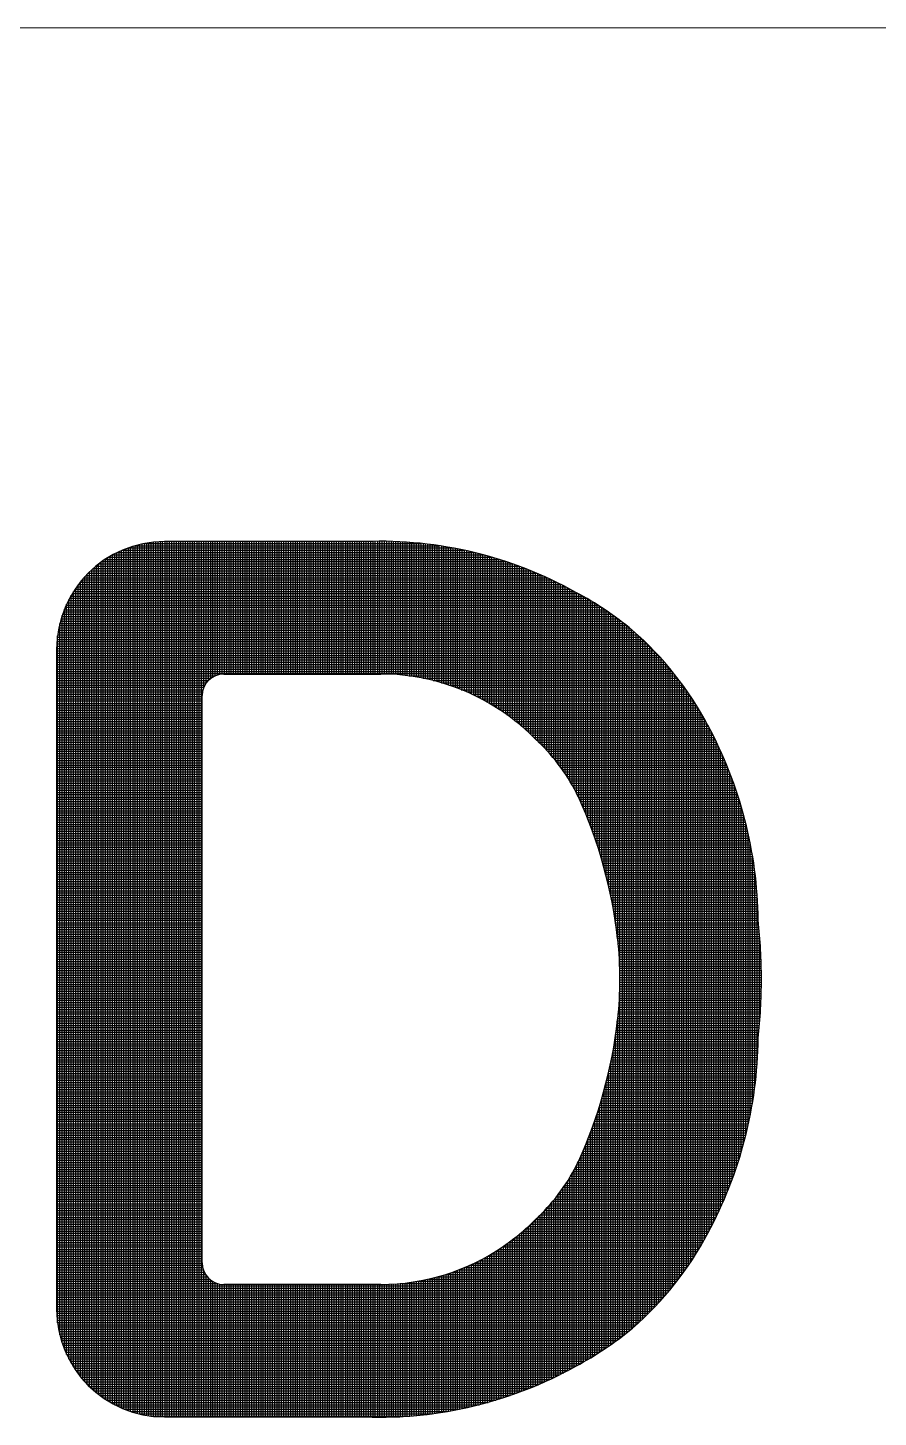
# Model space of a CAD drawing. Header units: inches. Extents: x 1155 to 1996, y 2 to 596.
# Drawn here: x 1830.55 to 1837, y 101.11 to 111.67 of the extents above; entities that cross this region are included whole.
import ezdxf

# ---------------------------------------------------------------- set-up
doc = ezdxf.new("R2010")
doc.units = ezdxf.units.IN
doc.header["$MEASUREMENT"] = 0
doc.layers.add('BG 0 -1', color=7, linetype='Continuous')
doc.layers.add('BG ÇÑ±¹Áö¿ª³\xad¹æ±â¼úÁÖ½ÄÈ¸»ç CI', color=7, linetype='Continuous')

msp = doc.modelspace()

# ---------------------------------------------------------------- linework, layer by layer
at = {"layer": 'BG 0 -1', "color": 7, "linetype": 'Continuous', "lineweight": 9}
msp.add_line((1821.558, 111.671), (1970.825, 111.671), dxfattribs=at)
at = {"layer": 'BG ÇÑ±¹Áö¿ª³\xad¹æ±â¼úÁÖ½ÄÈ¸»ç CI', "color": 242, "linetype": 'Continuous', "lineweight": 25, "true_color": 0xd51c29}
for p, q in [((1831.328, 101.154), (1831.328, 107.725)), ((1831.346, 101.148), (1831.346, 107.73)), ((1831.36, 107.734), (1833.673, 107.734)), ((1831.363, 101.143), (1831.363, 107.735)), ((1831.38, 101.138), (1831.38, 107.74)), ((1831.398, 101.134), (1831.398, 107.744)), ((1831.415, 101.13), (1831.415, 107.748)), ((1831.432, 101.126), (1831.432, 107.752)), ((1831.433, 107.752), (1833.536, 107.752)), ((1831.45, 101.123), (1831.45, 107.755)), ((1831.467, 101.121), (1831.467, 107.758)), ((1831.485, 101.118), (1831.485, 107.76)), ((1831.502, 101.116), (1831.502, 107.762)), ((1831.519, 101.115), (1831.519, 107.764)), ((1831.537, 101.113), (1831.537, 107.765)), ((1831.554, 101.113), (1831.554, 107.766)), ((1831.571, 101.112), (1831.571, 107.766)), ((1833.111, 107.766), (1831.586, 107.766)), ((1831.589, 101.112), (1831.589, 107.766)), ((1831.606, 101.112), (1831.606, 107.766)), ((1831.623, 101.112), (1831.623, 107.766)), ((1831.641, 101.112), (1831.641, 107.766)), ((1831.658, 101.112), (1831.658, 107.766)), ((1831.676, 101.112), (1831.676, 107.766)), ((1831.693, 101.112), (1831.693, 107.766)), ((1831.71, 101.112), (1831.71, 107.766)), ((1831.728, 101.112), (1831.728, 107.766)), ((1831.745, 101.112), (1831.745, 107.766)), ((1831.762, 101.112), (1831.762, 107.766)), ((1831.78, 101.112), (1831.78, 107.766)), ((1831.797, 101.112), (1831.797, 107.766)), ((1831.814, 101.112), (1831.814, 107.766)), ((1831.832, 101.112), (1831.832, 107.766)), ((1831.849, 101.112), (1831.849, 107.766)), ((1831.867, 101.112), (1831.867, 107.766)), ((1831.884, 106.659), (1831.884, 107.766)), ((1831.901, 106.69), (1831.901, 107.766)), ((1831.919, 106.711), (1831.919, 107.766)), ((1831.936, 106.726), (1831.936, 107.766)), ((1831.953, 106.737), (1831.953, 107.766)), ((1831.971, 106.746), (1831.971, 107.766)), ((1831.988, 106.752), (1831.988, 107.766)), ((1832.006, 106.756), (1832.006, 107.766)), ((1832.023, 106.759), (1832.023, 107.766)), ((1832.04, 106.759), (1832.04, 107.766)), ((1832.058, 106.759), (1832.058, 107.766)), ((1832.075, 106.759), (1832.075, 107.766)), ((1832.092, 106.759), (1832.092, 107.766)), ((1832.11, 106.759), (1832.11, 107.766)), ((1832.127, 106.759), (1832.127, 107.766)), ((1832.144, 106.759), (1832.144, 107.766)), ((1832.162, 106.759), (1832.162, 107.766)), ((1832.179, 106.759), (1832.179, 107.766)), ((1832.197, 106.759), (1832.197, 107.766)), ((1832.214, 106.759), (1832.214, 107.766)), ((1832.231, 106.759), (1832.231, 107.766)), ((1832.249, 106.759), (1832.249, 107.766)), ((1832.266, 106.759), (1832.266, 107.766)), ((1832.283, 106.759), (1832.283, 107.766)), ((1832.301, 106.759), (1832.301, 107.766)), ((1832.318, 106.759), (1832.318, 107.766)), ((1832.335, 106.759), (1832.335, 107.766)), ((1832.353, 106.759), (1832.353, 107.766)), ((1832.37, 106.759), (1832.37, 107.766)), ((1832.388, 106.759), (1832.388, 107.766)), ((1832.405, 106.759), (1832.405, 107.766)), ((1832.422, 106.759), (1832.422, 107.766)), ((1832.44, 106.759), (1832.44, 107.766)), ((1832.457, 106.759), (1832.457, 107.766)), ((1832.474, 106.759), (1832.474, 107.766)), ((1832.492, 106.759), (1832.492, 107.766)), ((1832.509, 106.759), (1832.509, 107.766)), ((1832.526, 106.759), (1832.526, 107.766)), ((1832.544, 106.759), (1832.544, 107.766)), ((1832.561, 106.759), (1832.561, 107.766)), ((1832.579, 106.759), (1832.579, 107.766)), ((1832.596, 106.759), (1832.596, 107.766)), ((1832.613, 106.759), (1832.613, 107.766)), ((1832.631, 106.759), (1832.631, 107.766)), ((1832.648, 106.759), (1832.648, 107.766)), ((1832.665, 106.759), (1832.665, 107.766)), ((1832.683, 106.759), (1832.683, 107.766)), ((1832.7, 106.759), (1832.7, 107.766)), ((1832.717, 106.759), (1832.717, 107.766)), ((1832.735, 106.759), (1832.735, 107.766)), ((1832.752, 106.759), (1832.752, 107.766)), ((1832.77, 106.759), (1832.77, 107.766)), ((1832.787, 106.759), (1832.787, 107.766)), ((1832.804, 106.759), (1832.804, 107.766)), ((1832.822, 106.759), (1832.822, 107.766)), ((1832.839, 106.759), (1832.839, 107.766)), ((1832.856, 106.759), (1832.856, 107.766)), ((1832.874, 106.759), (1832.874, 107.766)), ((1832.891, 106.759), (1832.891, 107.766)), ((1832.908, 106.759), (1832.908, 107.766)), ((1832.926, 106.759), (1832.926, 107.766)), ((1832.943, 106.759), (1832.943, 107.766)), ((1832.961, 106.759), (1832.961, 107.766)), ((1832.978, 106.759), (1832.978, 107.766)), ((1832.995, 106.759), (1832.995, 107.766)), ((1833.013, 106.759), (1833.013, 107.766)), ((1833.03, 106.759), (1833.03, 107.766)), ((1833.047, 106.759), (1833.047, 107.766)), ((1833.065, 106.759), (1833.065, 107.766)), ((1833.082, 106.759), (1833.082, 107.766)), ((1833.099, 106.759), (1833.099, 107.766)), ((1833.117, 106.759), (1833.117, 107.767)), ((1833.134, 106.759), (1833.134, 107.767)), ((1833.152, 106.759), (1833.152, 107.768)), ((1833.169, 106.759), (1833.169, 107.768)), ((1833.186, 106.759), (1833.186, 107.768)), ((1833.204, 106.759), (1833.204, 107.768)), ((1833.221, 106.759), (1833.221, 107.768)), ((1833.238, 106.759), (1833.238, 107.768)), ((1833.256, 106.759), (1833.256, 107.768)), ((1833.273, 106.758), (1833.273, 107.768)), ((1833.29, 106.758), (1833.29, 107.767)), ((1833.308, 106.757), (1833.308, 107.767)), ((1833.325, 106.756), (1833.325, 107.766)), ((1833.343, 106.755), (1833.343, 107.766)), ((1833.36, 106.754), (1833.36, 107.765)), ((1833.377, 106.752), (1833.377, 107.764)), ((1833.395, 106.751), (1833.395, 107.763)), ((1833.412, 106.749), (1833.412, 107.762)), ((1833.429, 106.747), (1833.429, 107.761)), ((1833.447, 106.744), (1833.447, 107.76)), ((1833.464, 106.742), (1833.464, 107.758)), ((1833.481, 106.739), (1833.481, 107.757)), ((1833.499, 106.736), (1833.499, 107.755)), ((1833.516, 106.733), (1833.516, 107.754)), ((1833.534, 106.73), (1833.534, 107.752)), ((1833.551, 106.727), (1833.551, 107.75)), ((1833.568, 106.723), (1833.568, 107.748)), ((1833.586, 106.719), (1833.586, 107.746)), ((1833.603, 106.715), (1833.603, 107.744)), ((1833.62, 106.711), (1833.62, 107.742)), ((1833.638, 106.707), (1833.638, 107.739)), ((1833.655, 106.702), (1833.655, 107.737)), ((1833.672, 106.697), (1833.672, 107.734)), ((1833.69, 106.692), (1833.69, 107.732)), ((1833.707, 106.687), (1833.707, 107.729)), ((1833.725, 106.682), (1833.725, 107.726)), ((1833.742, 106.676), (1833.742, 107.723)), ((1831.12, 101.257), (1831.12, 107.621)), ((1831.134, 107.63), (1834.127, 107.63)), ((1831.137, 101.246), (1831.137, 107.632)), ((1831.155, 101.235), (1831.155, 107.644)), ((1831.161, 107.648), (1834.069, 107.648)), ((1831.172, 101.224), (1831.172, 107.654)), ((1831.189, 101.214), (1831.189, 107.664)), ((1831.191, 107.665), (1834.007, 107.665)), ((1831.207, 101.205), (1831.207, 107.673)), ((1831.224, 101.196), (1831.224, 107.682)), ((1831.225, 107.682), (1833.939, 107.682)), ((1831.241, 101.188), (1831.241, 107.69)), ((1831.259, 101.18), (1831.259, 107.698)), ((1831.263, 107.7), (1833.863, 107.7)), ((1831.276, 101.173), (1831.276, 107.705)), ((1831.294, 101.166), (1831.294, 107.712)), ((1831.306, 107.717), (1833.776, 107.717)), ((1831.311, 101.16), (1831.311, 107.719)), ((1833.759, 106.67), (1833.759, 107.72)), ((1833.777, 106.664), (1833.777, 107.717)), ((1833.794, 106.658), (1833.794, 107.714)), ((1833.811, 106.651), (1833.811, 107.71)), ((1833.829, 106.645), (1833.829, 107.707)), ((1833.846, 106.638), (1833.846, 107.703)), ((1833.864, 106.631), (1833.864, 107.7)), ((1833.881, 106.623), (1833.881, 107.696)), ((1833.898, 106.615), (1833.898, 107.692)), ((1833.916, 106.608), (1833.916, 107.688)), ((1833.933, 106.599), (1833.933, 107.684)), ((1833.95, 106.591), (1833.95, 107.68)), ((1833.968, 106.582), (1833.968, 107.675)), ((1833.985, 106.573), (1833.985, 107.671)), ((1834.002, 106.564), (1834.002, 107.666)), ((1834.02, 106.555), (1834.02, 107.662)), ((1834.037, 106.545), (1834.037, 107.657)), ((1834.055, 106.535), (1834.055, 107.652)), ((1834.072, 106.525), (1834.072, 107.647)), ((1834.089, 106.514), (1834.089, 107.642)), ((1834.107, 106.503), (1834.107, 107.637)), ((1834.124, 106.492), (1834.124, 107.631)), ((1834.141, 106.481), (1834.141, 107.626)), ((1834.159, 106.469), (1834.159, 107.62)), ((1830.998, 101.36), (1830.998, 107.518)), ((1831.006, 107.526), (1834.411, 107.526)), ((1831.016, 101.343), (1831.016, 107.535)), ((1831.024, 107.543), (1834.369, 107.543)), ((1831.033, 101.327), (1831.033, 107.552)), ((1831.043, 107.561), (1834.326, 107.561)), ((1831.05, 101.311), (1831.05, 107.567)), ((1831.064, 107.578), (1834.28, 107.578)), ((1831.068, 101.297), (1831.068, 107.582)), ((1831.085, 107.596), (1834.232, 107.596)), ((1831.085, 101.283), (1831.085, 107.595)), ((1831.103, 101.27), (1831.103, 107.608)), ((1831.109, 107.613), (1834.181, 107.613)), ((1834.176, 106.457), (1834.176, 107.615)), ((1834.193, 106.444), (1834.193, 107.609)), ((1834.211, 106.431), (1834.211, 107.603)), ((1834.228, 106.418), (1834.228, 107.597)), ((1834.246, 106.405), (1834.246, 107.591)), ((1834.263, 106.391), (1834.263, 107.584)), ((1834.28, 106.377), (1834.28, 107.578)), ((1834.298, 106.362), (1834.298, 107.572)), ((1834.315, 106.348), (1834.315, 107.565)), ((1834.332, 106.332), (1834.332, 107.558)), ((1834.35, 106.317), (1834.35, 107.551)), ((1834.367, 106.3), (1834.367, 107.544)), ((1834.384, 106.284), (1834.384, 107.537)), ((1834.402, 106.267), (1834.402, 107.53)), ((1834.419, 106.249), (1834.419, 107.523)), ((1834.437, 106.232), (1834.437, 107.515)), ((1830.912, 101.466), (1830.912, 107.412)), ((1830.918, 107.422), (1834.632, 107.422)), ((1830.929, 101.442), (1830.929, 107.437)), ((1830.931, 107.439), (1834.598, 107.439)), ((1830.944, 107.457), (1834.563, 107.457)), ((1830.946, 101.419), (1830.946, 107.459)), ((1830.959, 107.474), (1834.527, 107.474)), ((1830.964, 101.398), (1830.964, 107.48)), ((1830.974, 107.491), (1834.49, 107.491)), ((1830.981, 101.379), (1830.981, 107.5)), ((1830.989, 107.509), (1834.451, 107.509)), ((1834.454, 106.215), (1834.454, 107.508)), ((1834.471, 106.197), (1834.471, 107.5)), ((1834.489, 106.179), (1834.489, 107.492)), ((1834.506, 106.16), (1834.506, 107.484)), ((1834.523, 106.14), (1834.523, 107.476)), ((1834.541, 106.119), (1834.541, 107.468)), ((1834.558, 106.098), (1834.558, 107.459)), ((1834.575, 106.076), (1834.575, 107.451)), ((1834.593, 106.052), (1834.593, 107.442)), ((1834.61, 106.028), (1834.61, 107.433)), ((1834.628, 106.002), (1834.628, 107.424)), ((1834.645, 105.976), (1834.645, 107.415)), ((1830.847, 107.3), (1834.848, 107.3)), ((1830.855, 107.318), (1834.82, 107.318)), ((1830.859, 101.552), (1830.859, 107.326)), ((1830.864, 107.335), (1834.79, 107.335)), ((1830.874, 107.352), (1834.76, 107.352)), ((1830.877, 101.521), (1830.877, 107.358)), ((1830.884, 107.37), (1834.728, 107.37)), ((1830.894, 101.492), (1830.894, 107.386)), ((1830.895, 107.387), (1834.697, 107.387)), ((1830.906, 107.405), (1834.665, 107.405)), ((1834.662, 105.948), (1834.662, 107.406)), ((1834.68, 105.918), (1834.68, 107.396)), ((1834.697, 105.886), (1834.697, 107.387)), ((1834.714, 105.853), (1834.714, 107.377)), ((1834.732, 105.816), (1834.732, 107.368)), ((1834.749, 105.777), (1834.749, 107.358)), ((1834.766, 105.737), (1834.766, 107.349)), ((1834.784, 105.695), (1834.784, 107.339)), ((1834.801, 105.652), (1834.801, 107.329)), ((1834.819, 105.607), (1834.819, 107.318)), ((1834.836, 105.56), (1834.836, 107.308)), ((1830.805, 107.196), (1835.004, 107.196)), ((1830.807, 101.675), (1830.807, 107.203)), ((1830.811, 107.213), (1834.979, 107.213)), ((1830.817, 107.231), (1834.954, 107.231)), ((1830.824, 107.248), (1834.929, 107.248)), ((1830.825, 101.628), (1830.825, 107.251)), ((1830.831, 107.266), (1834.903, 107.266)), ((1830.838, 107.283), (1834.876, 107.283)), ((1830.842, 101.587), (1830.842, 107.291)), ((1834.853, 105.511), (1834.853, 107.297)), ((1834.871, 105.459), (1834.871, 107.286)), ((1834.888, 105.405), (1834.888, 107.275)), ((1834.905, 105.347), (1834.905, 107.264)), ((1834.923, 105.286), (1834.923, 107.252)), ((1834.94, 105.22), (1834.94, 107.241)), ((1834.957, 105.148), (1834.957, 107.229)), ((1834.975, 105.069), (1834.975, 107.217)), ((1834.992, 104.979), (1834.992, 107.204)), ((1830.779, 107.092), (1835.138, 107.092)), ((1830.782, 107.109), (1835.116, 107.109)), ((1830.786, 107.127), (1835.095, 107.127)), ((1830.79, 107.144), (1835.073, 107.144)), ((1830.79, 101.735), (1830.79, 107.143)), ((1830.795, 107.161), (1835.05, 107.161)), ((1830.8, 107.179), (1835.027, 107.179)), ((1835.01, 104.874), (1835.01, 107.192)), ((1835.027, 104.741), (1835.027, 107.179)), ((1835.044, 101.712), (1835.044, 107.166)), ((1835.062, 101.726), (1835.062, 107.153)), ((1835.079, 101.739), (1835.079, 107.139)), ((1835.096, 101.753), (1835.096, 107.125)), ((1835.114, 101.767), (1835.114, 107.112)), ((1835.131, 101.781), (1835.131, 107.097)), ((1830.767, 106.988), (1835.25, 106.988)), ((1830.768, 107.005), (1835.233, 107.005)), ((1830.77, 107.022), (1835.214, 107.022)), ((1830.771, 107.04), (1835.196, 107.04)), ((1830.773, 101.828), (1830.773, 107.05)), ((1830.774, 107.057), (1835.177, 107.057)), ((1830.776, 107.075), (1835.157, 107.075)), ((1835.148, 101.796), (1835.148, 107.082)), ((1835.166, 101.811), (1835.166, 107.067)), ((1835.183, 101.827), (1835.183, 107.051)), ((1835.201, 101.843), (1835.201, 107.035)), ((1835.218, 101.859), (1835.218, 107.019)), ((1835.235, 101.876), (1835.235, 107.003)), ((1835.253, 101.893), (1835.253, 106.986)), ((1830.766, 106.97), (1835.268, 106.97)), ((1830.766, 106.953), (1835.285, 106.953)), ((1830.766, 106.946), (1830.766, 101.932)), ((1830.766, 106.936), (1835.302, 106.936)), ((1830.766, 106.918), (1835.319, 106.918)), ((1830.766, 106.901), (1835.335, 106.901)), ((1830.766, 106.884), (1835.351, 106.884)), ((1835.27, 101.91), (1835.27, 106.968)), ((1835.287, 101.927), (1835.287, 106.951)), ((1835.305, 101.945), (1835.305, 106.933)), ((1835.322, 101.964), (1835.322, 106.915)), ((1835.339, 101.982), (1835.339, 106.896)), ((1830.766, 106.866), (1835.366, 106.866)), ((1830.766, 106.849), (1835.382, 106.849)), ((1830.766, 106.831), (1835.397, 106.831)), ((1830.766, 106.814), (1835.411, 106.814)), ((1830.766, 106.797), (1835.426, 106.797)), ((1830.766, 106.779), (1835.44, 106.779)), ((1835.357, 102.001), (1835.357, 106.877)), ((1835.374, 102.021), (1835.374, 106.857)), ((1835.392, 102.041), (1835.392, 106.837)), ((1835.409, 102.061), (1835.409, 106.817)), ((1835.426, 102.082), (1835.426, 106.796)), ((1835.444, 102.103), (1835.444, 106.775)), ((1830.766, 106.762), (1835.454, 106.762)), ((1830.766, 106.745), (1831.968, 106.745)), ((1830.766, 106.727), (1831.938, 106.727)), ((1830.766, 106.71), (1831.918, 106.71)), ((1830.766, 106.693), (1831.903, 106.693)), ((1830.766, 106.675), (1831.892, 106.675)), ((1832.035, 106.759), (1833.227, 106.759)), ((1833.444, 106.745), (1835.468, 106.745)), ((1833.548, 106.727), (1835.481, 106.727)), ((1833.626, 106.71), (1835.495, 106.71)), ((1833.689, 106.693), (1835.508, 106.693)), ((1833.745, 106.675), (1835.52, 106.675)), ((1835.461, 102.125), (1835.461, 106.753)), ((1835.478, 102.147), (1835.478, 106.731)), ((1835.496, 102.17), (1835.496, 106.708)), ((1835.513, 102.193), (1835.513, 106.685)), ((1830.766, 106.658), (1831.884, 106.658)), ((1830.766, 106.64), (1831.878, 106.64)), ((1830.766, 106.623), (1831.874, 106.623)), ((1830.766, 106.606), (1831.871, 106.606)), ((1830.766, 106.588), (1831.871, 106.588)), ((1830.766, 106.571), (1831.871, 106.571)), ((1831.871, 102.283), (1831.871, 106.595)), ((1833.794, 106.658), (1835.533, 106.658)), ((1833.839, 106.64), (1835.545, 106.64)), ((1833.881, 106.623), (1835.557, 106.623)), ((1833.92, 106.606), (1835.569, 106.606)), ((1833.956, 106.588), (1835.581, 106.588)), ((1833.99, 106.571), (1835.592, 106.571)), ((1835.53, 102.217), (1835.53, 106.661)), ((1835.548, 102.241), (1835.548, 106.637)), ((1835.565, 102.267), (1835.565, 106.612)), ((1835.583, 102.292), (1835.583, 106.586)), ((1830.766, 106.554), (1831.871, 106.554)), ((1830.766, 106.536), (1831.871, 106.536)), ((1830.766, 106.519), (1831.871, 106.519)), ((1830.766, 106.502), (1831.871, 106.502)), ((1830.766, 106.484), (1831.871, 106.484)), ((1830.766, 106.467), (1831.871, 106.467)), ((1834.022, 106.554), (1835.604, 106.554)), ((1834.052, 106.536), (1835.615, 106.536)), ((1834.082, 106.519), (1835.626, 106.519)), ((1834.109, 106.502), (1835.636, 106.502)), ((1834.136, 106.484), (1835.647, 106.484)), ((1834.162, 106.467), (1835.657, 106.467)), ((1835.6, 102.319), (1835.6, 106.559)), ((1835.617, 102.346), (1835.617, 106.532)), ((1835.635, 102.374), (1835.635, 106.504)), ((1835.652, 102.403), (1835.652, 106.475)), ((1830.766, 106.449), (1831.871, 106.449)), ((1830.766, 106.432), (1831.871, 106.432)), ((1830.766, 106.415), (1831.871, 106.415)), ((1830.766, 106.397), (1831.871, 106.397)), ((1830.766, 106.38), (1831.871, 106.38)), ((1830.766, 106.363), (1831.871, 106.363)), ((1834.186, 106.449), (1835.667, 106.449)), ((1834.21, 106.432), (1835.677, 106.432)), ((1834.233, 106.415), (1835.687, 106.415)), ((1834.255, 106.397), (1835.696, 106.397)), ((1834.277, 106.38), (1835.706, 106.38)), ((1834.297, 106.363), (1835.715, 106.363)), ((1835.669, 102.433), (1835.669, 106.445)), ((1835.687, 102.464), (1835.687, 106.414)), ((1835.704, 102.496), (1835.704, 106.383)), ((1835.722, 102.528), (1835.722, 106.35)), ((1830.766, 106.345), (1831.871, 106.345)), ((1830.766, 106.328), (1831.871, 106.328)), ((1830.766, 106.311), (1831.871, 106.311)), ((1830.766, 106.293), (1831.871, 106.293)), ((1830.766, 106.276), (1831.871, 106.276)), ((1830.766, 106.258), (1831.871, 106.258)), ((1834.318, 106.345), (1835.724, 106.345)), ((1834.337, 106.328), (1835.733, 106.328)), ((1834.356, 106.311), (1835.742, 106.311)), ((1834.375, 106.293), (1835.751, 106.293)), ((1834.393, 106.276), (1835.759, 106.276)), ((1834.41, 106.258), (1835.768, 106.258)), ((1835.739, 102.562), (1835.739, 106.317)), ((1835.756, 102.596), (1835.756, 106.282)), ((1835.774, 102.631), (1835.774, 106.247)), ((1830.766, 106.241), (1831.871, 106.241)), ((1830.766, 106.224), (1831.871, 106.224)), ((1830.766, 106.206), (1831.871, 106.206)), ((1830.766, 106.189), (1831.871, 106.189)), ((1830.766, 106.172), (1831.871, 106.172)), ((1830.766, 106.154), (1831.871, 106.154)), ((1834.427, 106.241), (1835.776, 106.241)), ((1834.445, 106.224), (1835.785, 106.224)), ((1834.463, 106.206), (1835.793, 106.206)), ((1834.479, 106.189), (1835.801, 106.189)), ((1834.495, 106.172), (1835.809, 106.172)), ((1834.511, 106.154), (1835.817, 106.154)), ((1835.791, 102.668), (1835.791, 106.21)), ((1835.808, 102.706), (1835.808, 106.173)), ((1830.766, 106.137), (1831.871, 106.137)), ((1830.766, 106.12), (1831.871, 106.12)), ((1830.766, 106.102), (1831.871, 106.102)), ((1830.766, 106.085), (1831.871, 106.085)), ((1830.766, 106.067), (1831.871, 106.067)), ((1830.766, 106.05), (1831.871, 106.05)), ((1834.526, 106.137), (1835.824, 106.137)), ((1834.541, 106.12), (1835.832, 106.12)), ((1834.555, 106.102), (1835.839, 106.102)), ((1834.568, 106.085), (1835.847, 106.085)), ((1834.582, 106.067), (1835.854, 106.067)), ((1834.594, 106.05), (1835.861, 106.05)), ((1835.826, 102.745), (1835.826, 106.134)), ((1835.843, 102.785), (1835.843, 106.093)), ((1835.86, 102.827), (1835.86, 106.051)), ((1830.766, 106.033), (1831.871, 106.033)), ((1830.766, 106.015), (1831.871, 106.015)), ((1830.766, 105.998), (1831.871, 105.998)), ((1830.766, 105.981), (1831.871, 105.981)), ((1830.766, 105.963), (1831.871, 105.963)), ((1830.766, 105.946), (1831.871, 105.946)), ((1830.766, 105.929), (1831.871, 105.929)), ((1834.607, 106.033), (1835.868, 106.033)), ((1834.619, 106.015), (1835.875, 106.015)), ((1834.631, 105.998), (1835.881, 105.998)), ((1834.642, 105.981), (1835.888, 105.981)), ((1834.653, 105.963), (1835.894, 105.963)), ((1834.663, 105.946), (1835.901, 105.946)), ((1834.673, 105.929), (1835.907, 105.929)), ((1835.878, 102.871), (1835.878, 106.007)), ((1835.895, 102.917), (1835.895, 105.961)), ((1830.766, 105.911), (1831.871, 105.911)), ((1830.766, 105.894), (1831.871, 105.894)), ((1830.766, 105.876), (1831.871, 105.876)), ((1830.766, 105.859), (1831.871, 105.859)), ((1830.766, 105.842), (1831.871, 105.842)), ((1830.766, 105.824), (1831.871, 105.824)), ((1834.683, 105.911), (1835.913, 105.911)), ((1834.693, 105.894), (1835.919, 105.894)), ((1834.702, 105.876), (1835.925, 105.876)), ((1834.711, 105.859), (1835.931, 105.859)), ((1834.72, 105.842), (1835.936, 105.842)), ((1834.728, 105.824), (1835.942, 105.824)), ((1835.913, 102.966), (1835.913, 105.913)), ((1835.93, 103.017), (1835.93, 105.862)), ((1830.766, 105.807), (1831.871, 105.807)), ((1830.766, 105.79), (1831.871, 105.79)), ((1830.766, 105.772), (1831.871, 105.772)), ((1830.766, 105.755), (1831.871, 105.755)), ((1830.766, 105.738), (1831.871, 105.738)), ((1830.766, 105.72), (1831.871, 105.72)), ((1834.736, 105.807), (1835.948, 105.807)), ((1834.744, 105.79), (1835.953, 105.79)), ((1834.751, 105.772), (1835.958, 105.772)), ((1834.759, 105.755), (1835.963, 105.755)), ((1834.766, 105.738), (1835.968, 105.738)), ((1834.774, 105.72), (1835.973, 105.72)), ((1835.947, 103.07), (1835.947, 105.808)), ((1835.965, 103.128), (1835.965, 105.75)), ((1830.766, 105.703), (1831.871, 105.703)), ((1830.766, 105.685), (1831.871, 105.685)), ((1830.766, 105.668), (1831.871, 105.668)), ((1830.766, 105.651), (1831.871, 105.651)), ((1830.766, 105.633), (1831.871, 105.633)), ((1830.766, 105.616), (1831.871, 105.616)), ((1834.781, 105.703), (1835.978, 105.703)), ((1834.788, 105.685), (1835.983, 105.685)), ((1834.795, 105.668), (1835.987, 105.668)), ((1834.802, 105.651), (1835.992, 105.651)), ((1834.808, 105.633), (1835.996, 105.633)), ((1834.815, 105.616), (1836.001, 105.616)), ((1835.982, 103.19), (1835.982, 105.689)), ((1835.999, 103.257), (1835.999, 105.622)), ((1830.766, 105.599), (1831.871, 105.599)), ((1830.766, 105.581), (1831.871, 105.581)), ((1830.766, 105.564), (1831.871, 105.564)), ((1830.766, 105.547), (1831.871, 105.547)), ((1830.766, 105.529), (1831.871, 105.529)), ((1830.766, 105.512), (1831.871, 105.512)), ((1834.822, 105.599), (1836.005, 105.599)), ((1834.828, 105.581), (1836.009, 105.581)), ((1834.834, 105.564), (1836.013, 105.564)), ((1834.841, 105.547), (1836.017, 105.547)), ((1834.847, 105.529), (1836.021, 105.529)), ((1834.853, 105.512), (1836.024, 105.512)), ((1836.017, 103.331), (1836.017, 105.548)), ((1830.766, 105.494), (1831.871, 105.494)), ((1830.766, 105.477), (1831.871, 105.477)), ((1830.766, 105.46), (1831.871, 105.46)), ((1830.766, 105.442), (1831.871, 105.442)), ((1830.766, 105.425), (1831.871, 105.425)), ((1830.766, 105.408), (1831.871, 105.408)), ((1834.859, 105.494), (1836.028, 105.494)), ((1834.865, 105.477), (1836.032, 105.477)), ((1834.871, 105.46), (1836.035, 105.46)), ((1834.876, 105.442), (1836.038, 105.442)), ((1834.882, 105.425), (1836.042, 105.425)), ((1834.887, 105.408), (1836.045, 105.408)), ((1836.034, 103.414), (1836.034, 105.464)), ((1830.766, 105.39), (1831.871, 105.39)), ((1830.766, 105.373), (1831.871, 105.373)), ((1830.766, 105.355), (1831.871, 105.355)), ((1830.766, 105.338), (1831.871, 105.338)), ((1830.766, 105.321), (1831.871, 105.321)), ((1830.766, 105.303), (1831.871, 105.303)), ((1834.893, 105.39), (1836.048, 105.39)), ((1834.898, 105.373), (1836.051, 105.373)), ((1834.903, 105.355), (1836.053, 105.355)), ((1834.908, 105.338), (1836.056, 105.338)), ((1834.913, 105.321), (1836.059, 105.321)), ((1834.918, 105.303), (1836.061, 105.303)), ((1836.051, 103.511), (1836.051, 105.367)), ((1830.766, 105.286), (1831.871, 105.286)), ((1830.766, 105.269), (1831.871, 105.269)), ((1830.766, 105.251), (1831.871, 105.251)), ((1830.766, 105.234), (1831.871, 105.234)), ((1830.766, 105.217), (1831.871, 105.217)), ((1830.766, 105.199), (1831.871, 105.199)), ((1834.923, 105.286), (1836.064, 105.286)), ((1834.927, 105.269), (1836.066, 105.269)), ((1834.932, 105.251), (1836.068, 105.251)), ((1834.937, 105.234), (1836.07, 105.234)), ((1834.941, 105.217), (1836.072, 105.217)), ((1834.945, 105.199), (1836.074, 105.199)), ((1836.069, 103.632), (1836.069, 105.247)), ((1830.766, 105.182), (1831.871, 105.182)), ((1830.766, 105.164), (1831.871, 105.164)), ((1830.766, 105.147), (1831.871, 105.147)), ((1830.766, 105.13), (1831.871, 105.13)), ((1830.766, 105.112), (1831.871, 105.112)), ((1830.766, 105.095), (1831.871, 105.095)), ((1834.95, 105.182), (1836.076, 105.182)), ((1834.954, 105.164), (1836.078, 105.164)), ((1834.958, 105.147), (1836.08, 105.147)), ((1834.962, 105.13), (1836.081, 105.13)), ((1834.966, 105.112), (1836.083, 105.112)), ((1834.969, 105.095), (1836.084, 105.095)), ((1830.766, 105.078), (1831.871, 105.078)), ((1830.766, 105.06), (1831.871, 105.06)), ((1830.766, 105.043), (1831.871, 105.043)), ((1830.766, 105.026), (1831.871, 105.026)), ((1830.766, 105.008), (1831.871, 105.008)), ((1830.766, 104.991), (1831.871, 104.991)), ((1834.973, 105.078), (1836.085, 105.078)), ((1834.977, 105.06), (1836.086, 105.06)), ((1834.98, 105.043), (1836.088, 105.043)), ((1834.984, 105.026), (1836.089, 105.026)), ((1834.987, 105.008), (1836.089, 105.008)), ((1834.99, 104.991), (1836.09, 104.991)), ((1836.086, 103.813), (1836.086, 105.065)), ((1830.766, 104.973), (1831.871, 104.973)), ((1830.766, 104.956), (1831.871, 104.956)), ((1830.766, 104.939), (1831.871, 104.939)), ((1830.766, 104.921), (1831.871, 104.921)), ((1830.766, 104.904), (1831.871, 104.904)), ((1830.766, 104.887), (1831.871, 104.887)), ((1834.993, 104.973), (1836.091, 104.973)), ((1834.996, 104.956), (1836.092, 104.956)), ((1834.999, 104.939), (1836.092, 104.939)), ((1835.002, 104.921), (1836.093, 104.921)), ((1835.005, 104.904), (1836.093, 104.904)), ((1835.008, 104.887), (1836.093, 104.887)), ((1830.766, 104.869), (1831.871, 104.869)), ((1830.766, 104.852), (1831.871, 104.852)), ((1830.766, 104.835), (1831.871, 104.835)), ((1830.766, 104.817), (1831.871, 104.817)), ((1830.766, 104.8), (1831.871, 104.8)), ((1830.766, 104.782), (1831.871, 104.782)), ((1835.01, 104.869), (1836.095, 104.869)), ((1835.013, 104.852), (1836.097, 104.852)), ((1835.015, 104.835), (1836.099, 104.835)), ((1835.018, 104.817), (1836.1, 104.817)), ((1835.02, 104.8), (1836.102, 104.8)), ((1835.022, 104.782), (1836.104, 104.782)), ((1836.104, 104.096), (1836.104, 104.782)), ((1830.766, 104.765), (1831.871, 104.765)), ((1830.766, 104.748), (1831.871, 104.748)), ((1830.766, 104.73), (1831.871, 104.73)), ((1830.766, 104.713), (1831.871, 104.713)), ((1830.766, 104.696), (1831.871, 104.696)), ((1830.766, 104.678), (1831.871, 104.678)), ((1830.766, 104.661), (1831.871, 104.661)), ((1835.024, 104.765), (1836.105, 104.765)), ((1835.026, 104.748), (1836.106, 104.748)), ((1835.028, 104.73), (1836.108, 104.73)), ((1835.03, 104.713), (1836.109, 104.713)), ((1835.032, 104.696), (1836.11, 104.696)), ((1835.033, 104.678), (1836.111, 104.678)), ((1835.035, 104.661), (1836.112, 104.661)), ((1830.766, 104.644), (1831.871, 104.644)), ((1830.766, 104.626), (1831.871, 104.626)), ((1830.766, 104.609), (1831.871, 104.609)), ((1830.766, 104.591), (1831.871, 104.591)), ((1830.766, 104.574), (1831.871, 104.574)), ((1830.766, 104.557), (1831.871, 104.557)), ((1835.036, 104.644), (1836.113, 104.644)), ((1835.037, 104.626), (1836.114, 104.626)), ((1835.038, 104.609), (1836.115, 104.609)), ((1835.039, 104.591), (1836.115, 104.591)), ((1835.04, 104.574), (1836.116, 104.574)), ((1835.041, 104.557), (1836.117, 104.557)), ((1830.766, 104.539), (1831.871, 104.539)), ((1830.766, 104.522), (1831.871, 104.522)), ((1830.766, 104.505), (1831.871, 104.505)), ((1830.766, 104.487), (1831.871, 104.487)), ((1830.766, 104.47), (1831.871, 104.47)), ((1830.766, 104.453), (1831.871, 104.453)), ((1835.042, 104.539), (1836.117, 104.539)), ((1835.042, 104.522), (1836.117, 104.522)), ((1835.043, 104.505), (1836.118, 104.505)), ((1835.043, 104.487), (1836.118, 104.487)), ((1835.043, 104.47), (1836.118, 104.47)), ((1835.044, 104.453), (1836.118, 104.453)), ((1830.766, 104.435), (1831.871, 104.435)), ((1830.766, 104.418), (1831.871, 104.418)), ((1830.766, 104.4), (1831.871, 104.4)), ((1830.766, 104.383), (1831.871, 104.383)), ((1830.766, 104.366), (1831.871, 104.366)), ((1830.766, 104.348), (1831.871, 104.348)), ((1835.042, 104.348), (1836.117, 104.348)), ((1835.043, 104.4), (1836.118, 104.4)), ((1835.043, 104.383), (1836.118, 104.383)), ((1835.043, 104.366), (1836.118, 104.366)), ((1835.044, 104.435), (1836.118, 104.435)), ((1835.044, 104.418), (1836.118, 104.418)), ((1830.766, 104.331), (1831.871, 104.331)), ((1830.766, 104.314), (1831.871, 104.314)), ((1830.766, 104.296), (1831.871, 104.296)), ((1830.766, 104.279), (1831.871, 104.279)), ((1830.766, 104.262), (1831.871, 104.262)), ((1830.766, 104.244), (1831.871, 104.244)), ((1835.037, 104.244), (1836.114, 104.244)), ((1835.038, 104.262), (1836.114, 104.262)), ((1835.039, 104.279), (1836.115, 104.279)), ((1835.04, 104.296), (1836.116, 104.296)), ((1835.041, 104.314), (1836.116, 104.314)), ((1835.042, 104.331), (1836.117, 104.331)), ((1830.766, 104.227), (1831.871, 104.227)), ((1830.766, 104.209), (1831.871, 104.209)), ((1830.766, 104.192), (1831.871, 104.192)), ((1830.766, 104.175), (1831.871, 104.175)), ((1830.766, 104.157), (1831.871, 104.157)), ((1830.766, 104.14), (1831.871, 104.14)), ((1835.027, 104.14), (1836.107, 104.14)), ((1835.027, 101.699), (1835.027, 104.137)), ((1835.029, 104.157), (1836.108, 104.157)), ((1835.031, 104.175), (1836.11, 104.175)), ((1835.032, 104.192), (1836.111, 104.192)), ((1835.034, 104.209), (1836.112, 104.209)), ((1835.035, 104.227), (1836.113, 104.227)), ((1830.766, 104.123), (1831.871, 104.123)), ((1830.766, 104.105), (1831.871, 104.105)), ((1830.766, 104.088), (1831.871, 104.088)), ((1830.766, 104.071), (1831.871, 104.071)), ((1830.766, 104.053), (1831.871, 104.053)), ((1830.766, 104.036), (1831.871, 104.036)), ((1835.014, 104.036), (1836.098, 104.036)), ((1835.017, 104.053), (1836.1, 104.053)), ((1835.019, 104.071), (1836.101, 104.071)), ((1835.021, 104.088), (1836.103, 104.088)), ((1835.023, 104.105), (1836.104, 104.105)), ((1835.025, 104.123), (1836.106, 104.123)), ((1830.766, 104.018), (1831.871, 104.018)), ((1830.766, 104.001), (1831.871, 104.001)), ((1830.766, 103.984), (1831.871, 103.984)), ((1830.766, 103.966), (1831.871, 103.966)), ((1830.766, 103.949), (1831.871, 103.949)), ((1830.766, 103.932), (1831.871, 103.932)), ((1834.998, 103.932), (1836.092, 103.932)), ((1835.001, 103.949), (1836.092, 103.949)), ((1835.004, 103.966), (1836.093, 103.966)), ((1835.006, 103.984), (1836.093, 103.984)), ((1835.009, 104.001), (1836.094, 104.001)), ((1835.01, 101.686), (1835.01, 104.004)), ((1835.012, 104.018), (1836.096, 104.018)), ((1830.766, 103.914), (1831.871, 103.914)), ((1830.766, 103.897), (1831.871, 103.897)), ((1830.766, 103.88), (1831.871, 103.88)), ((1830.766, 103.862), (1831.871, 103.862)), ((1830.766, 103.845), (1831.871, 103.845)), ((1830.766, 103.827), (1831.871, 103.827)), ((1834.979, 103.827), (1836.087, 103.827)), ((1834.982, 103.845), (1836.088, 103.845)), ((1834.985, 103.862), (1836.089, 103.862)), ((1834.989, 103.88), (1836.09, 103.88)), ((1834.992, 101.674), (1834.992, 103.899)), ((1834.992, 103.897), (1836.091, 103.897)), ((1834.995, 103.914), (1836.091, 103.914)), ((1830.766, 103.81), (1831.871, 103.81)), ((1830.766, 103.793), (1831.871, 103.793)), ((1830.766, 103.775), (1831.871, 103.775)), ((1830.766, 103.758), (1831.871, 103.758)), ((1830.766, 103.741), (1831.871, 103.741)), ((1830.766, 103.723), (1831.871, 103.723)), ((1834.956, 103.723), (1836.079, 103.723)), ((1834.957, 101.649), (1834.957, 103.73)), ((1834.96, 103.741), (1836.08, 103.741)), ((1834.964, 103.758), (1836.082, 103.758)), ((1834.968, 103.775), (1836.083, 103.775)), ((1834.971, 103.793), (1836.085, 103.793)), ((1834.975, 103.81), (1836.086, 103.81)), ((1834.975, 101.662), (1834.975, 103.809)), ((1830.766, 103.706), (1831.871, 103.706)), ((1830.766, 103.689), (1831.871, 103.689)), ((1830.766, 103.671), (1831.871, 103.671)), ((1830.766, 103.654), (1831.871, 103.654)), ((1830.766, 103.636), (1831.871, 103.636)), ((1830.766, 103.619), (1831.871, 103.619)), ((1834.93, 103.619), (1836.067, 103.619)), ((1834.935, 103.636), (1836.069, 103.636)), ((1834.939, 103.654), (1836.071, 103.654)), ((1834.94, 101.638), (1834.94, 103.658)), ((1834.943, 103.671), (1836.073, 103.671)), ((1834.948, 103.689), (1836.075, 103.689)), ((1834.952, 103.706), (1836.077, 103.706)), ((1830.766, 103.602), (1831.871, 103.602)), ((1830.766, 103.584), (1831.871, 103.584)), ((1830.766, 103.567), (1831.871, 103.567)), ((1830.766, 103.55), (1831.871, 103.55)), ((1830.766, 103.532), (1831.871, 103.532)), ((1830.766, 103.515), (1831.871, 103.515)), ((1834.901, 103.515), (1836.052, 103.515)), ((1834.905, 101.614), (1834.905, 103.531)), ((1834.906, 103.532), (1836.055, 103.532)), ((1834.911, 103.55), (1836.058, 103.55)), ((1834.916, 103.567), (1836.06, 103.567)), ((1834.921, 103.584), (1836.063, 103.584)), ((1834.923, 101.626), (1834.923, 103.592)), ((1834.925, 103.602), (1836.065, 103.602)), ((1830.766, 103.497), (1831.871, 103.497)), ((1830.766, 103.48), (1831.871, 103.48)), ((1830.766, 103.463), (1831.871, 103.463)), ((1830.766, 103.445), (1831.871, 103.445)), ((1830.766, 103.428), (1831.871, 103.428)), ((1830.766, 103.411), (1831.871, 103.411)), ((1830.766, 103.393), (1831.871, 103.393)), ((1834.862, 103.393), (1836.03, 103.393)), ((1834.868, 103.411), (1836.033, 103.411)), ((1834.871, 101.592), (1834.871, 103.419)), ((1834.874, 103.428), (1836.037, 103.428)), ((1834.879, 103.445), (1836.04, 103.445)), ((1834.885, 103.463), (1836.043, 103.463)), ((1834.888, 101.603), (1834.888, 103.473)), ((1834.89, 103.48), (1836.046, 103.48)), ((1834.895, 103.497), (1836.049, 103.497)), ((1830.766, 103.376), (1831.871, 103.376)), ((1830.766, 103.359), (1831.871, 103.359)), ((1830.766, 103.341), (1831.871, 103.341)), ((1830.766, 103.324), (1831.871, 103.324)), ((1830.766, 103.306), (1831.871, 103.306)), ((1830.766, 103.289), (1831.871, 103.289)), ((1834.825, 103.289), (1836.007, 103.289)), ((1834.832, 103.306), (1836.011, 103.306)), ((1834.836, 101.57), (1834.836, 103.318)), ((1834.838, 103.324), (1836.015, 103.324)), ((1834.844, 103.341), (1836.019, 103.341)), ((1834.85, 103.359), (1836.023, 103.359)), ((1834.853, 101.581), (1834.853, 103.367)), ((1834.856, 103.376), (1836.026, 103.376)), ((1830.766, 103.272), (1831.871, 103.272)), ((1830.766, 103.254), (1831.871, 103.254)), ((1830.766, 103.237), (1831.871, 103.237)), ((1830.766, 103.22), (1831.871, 103.22)), ((1830.766, 103.202), (1831.871, 103.202)), ((1830.766, 103.185), (1831.871, 103.185)), ((1834.784, 101.54), (1834.784, 103.183)), ((1834.785, 103.185), (1835.981, 103.185)), ((1834.792, 103.202), (1835.985, 103.202)), ((1834.799, 103.22), (1835.99, 103.22)), ((1834.801, 101.55), (1834.801, 103.226)), ((1834.805, 103.237), (1835.994, 103.237)), ((1834.812, 103.254), (1835.999, 103.254)), ((1834.819, 103.272), (1836.003, 103.272)), ((1834.819, 101.56), (1834.819, 103.271)), ((1830.766, 103.168), (1831.871, 103.168)), ((1830.766, 103.15), (1831.871, 103.15)), ((1830.766, 103.133), (1831.871, 103.133)), ((1830.766, 103.115), (1831.871, 103.115)), ((1830.766, 103.098), (1831.871, 103.098)), ((1830.766, 103.081), (1831.871, 103.081)), ((1834.74, 103.081), (1835.95, 103.081)), ((1834.748, 103.098), (1835.956, 103.098)), ((1834.749, 101.52), (1834.749, 103.101)), ((1834.755, 103.115), (1835.961, 103.115)), ((1834.763, 103.133), (1835.966, 103.133)), ((1834.766, 101.53), (1834.766, 103.141)), ((1834.77, 103.15), (1835.971, 103.15)), ((1834.777, 103.168), (1835.976, 103.168)), ((1830.766, 103.063), (1831.871, 103.063)), ((1830.766, 103.046), (1831.871, 103.046)), ((1830.766, 103.029), (1831.871, 103.029)), ((1830.766, 103.011), (1831.871, 103.011)), ((1830.766, 102.994), (1831.871, 102.994)), ((1830.766, 102.977), (1831.871, 102.977)), ((1834.689, 102.977), (1835.916, 102.977)), ((1834.697, 101.491), (1834.697, 102.992)), ((1834.698, 102.994), (1835.922, 102.994)), ((1834.707, 103.011), (1835.928, 103.011)), ((1834.714, 101.501), (1834.714, 103.026)), ((1834.716, 103.029), (1835.934, 103.029)), ((1834.724, 103.046), (1835.94, 103.046)), ((1834.732, 103.063), (1835.945, 103.063)), ((1834.732, 101.51), (1834.732, 103.062)), ((1830.766, 102.959), (1831.871, 102.959)), ((1830.766, 102.942), (1831.871, 102.942)), ((1830.766, 102.924), (1831.871, 102.924)), ((1830.766, 102.907), (1831.871, 102.907)), ((1830.766, 102.89), (1831.871, 102.89)), ((1830.766, 102.872), (1831.871, 102.872)), ((1834.625, 102.872), (1835.878, 102.872)), ((1834.628, 101.454), (1834.628, 102.876)), ((1834.637, 102.89), (1835.885, 102.89)), ((1834.645, 101.463), (1834.645, 102.903)), ((1834.648, 102.907), (1835.891, 102.907)), ((1834.658, 102.924), (1835.898, 102.924)), ((1834.662, 101.472), (1834.662, 102.931)), ((1834.669, 102.942), (1835.904, 102.942)), ((1834.679, 102.959), (1835.91, 102.959)), ((1834.68, 101.482), (1834.68, 102.96)), ((1830.766, 102.855), (1831.871, 102.855)), ((1830.766, 102.838), (1831.871, 102.838)), ((1830.766, 102.82), (1831.871, 102.82)), ((1830.766, 102.803), (1831.871, 102.803)), ((1830.766, 102.786), (1831.871, 102.786)), ((1830.766, 102.768), (1831.871, 102.768)), ((1834.548, 102.768), (1835.836, 102.768)), ((1834.558, 101.419), (1834.558, 102.78)), ((1834.562, 102.786), (1835.843, 102.786)), ((1834.575, 101.428), (1834.575, 102.803)), ((1834.576, 102.803), (1835.85, 102.803)), ((1834.589, 102.82), (1835.858, 102.82)), ((1834.593, 101.436), (1834.593, 102.826)), ((1834.601, 102.838), (1835.865, 102.838)), ((1834.61, 101.445), (1834.61, 102.85)), ((1834.613, 102.855), (1835.871, 102.855)), ((1830.766, 102.751), (1831.871, 102.751)), ((1830.766, 102.733), (1831.871, 102.733)), ((1830.766, 102.716), (1831.871, 102.716)), ((1830.766, 102.699), (1831.871, 102.699)), ((1830.766, 102.681), (1831.871, 102.681)), ((1830.766, 102.664), (1831.871, 102.664)), ((1834.454, 101.371), (1834.454, 102.663)), ((1834.455, 102.664), (1835.789, 102.664)), ((1834.471, 101.378), (1834.471, 102.681)), ((1834.472, 102.681), (1835.797, 102.681)), ((1834.488, 102.699), (1835.805, 102.699)), ((1834.489, 101.386), (1834.489, 102.699)), ((1834.504, 102.716), (1835.813, 102.716)), ((1834.506, 101.394), (1834.506, 102.718)), ((1834.519, 102.733), (1835.821, 102.733)), ((1834.523, 101.402), (1834.523, 102.738)), ((1834.534, 102.751), (1835.828, 102.751)), ((1834.541, 101.411), (1834.541, 102.759)), ((1830.766, 102.647), (1831.871, 102.647)), ((1830.766, 102.629), (1831.871, 102.629)), ((1830.766, 102.612), (1831.871, 102.612)), ((1830.766, 102.595), (1831.871, 102.595)), ((1830.766, 102.577), (1831.871, 102.577)), ((1830.766, 102.56), (1831.871, 102.56)), ((1834.348, 102.56), (1835.738, 102.56)), ((1834.35, 101.327), (1834.35, 102.562)), ((1834.366, 102.577), (1835.747, 102.577)), ((1834.367, 101.334), (1834.367, 102.578)), ((1834.384, 101.341), (1834.384, 102.594)), ((1834.385, 102.595), (1835.756, 102.595)), ((1834.402, 102.612), (1835.764, 102.612)), ((1834.402, 101.348), (1834.402, 102.611)), ((1834.419, 101.356), (1834.419, 102.629)), ((1834.42, 102.629), (1835.773, 102.629)), ((1834.437, 102.647), (1835.781, 102.647)), ((1834.437, 101.363), (1834.437, 102.646)), ((1830.766, 102.542), (1831.871, 102.542)), ((1830.766, 102.525), (1831.871, 102.525)), ((1830.766, 102.508), (1831.871, 102.508)), ((1830.766, 102.49), (1831.871, 102.49)), ((1830.766, 102.473), (1831.871, 102.473)), ((1830.766, 102.456), (1831.871, 102.456)), ((1834.211, 101.275), (1834.211, 102.447)), ((1834.223, 102.456), (1835.682, 102.456)), ((1834.228, 101.281), (1834.228, 102.46)), ((1834.245, 102.473), (1835.692, 102.473)), ((1834.246, 101.288), (1834.246, 102.473)), ((1834.263, 101.294), (1834.263, 102.487)), ((1834.267, 102.49), (1835.701, 102.49)), ((1834.28, 101.3), (1834.28, 102.501)), ((1834.288, 102.508), (1835.711, 102.508)), ((1834.298, 101.307), (1834.298, 102.516)), ((1834.309, 102.525), (1835.72, 102.525)), ((1834.315, 101.313), (1834.315, 102.531)), ((1834.328, 102.542), (1835.729, 102.542)), ((1834.332, 101.32), (1834.332, 102.546)), ((1830.766, 102.438), (1831.871, 102.438)), ((1830.766, 102.421), (1831.871, 102.421)), ((1830.766, 102.404), (1831.871, 102.404)), ((1830.766, 102.386), (1831.871, 102.386)), ((1830.766, 102.369), (1831.871, 102.369)), ((1830.766, 102.351), (1831.871, 102.351)), ((1834.055, 101.226), (1834.055, 102.343)), ((1834.069, 102.351), (1835.621, 102.351)), ((1834.072, 101.231), (1834.072, 102.353)), ((1834.089, 101.236), (1834.089, 102.364)), ((1834.097, 102.369), (1835.631, 102.369)), ((1834.107, 101.242), (1834.107, 102.375)), ((1834.124, 102.386), (1835.642, 102.386)), ((1834.124, 101.247), (1834.124, 102.386)), ((1834.141, 101.252), (1834.141, 102.398)), ((1834.15, 102.404), (1835.652, 102.404)), ((1834.159, 101.258), (1834.159, 102.409)), ((1834.175, 102.421), (1835.662, 102.421)), ((1834.176, 101.264), (1834.176, 102.422)), ((1834.193, 101.269), (1834.193, 102.434)), ((1834.199, 102.438), (1835.672, 102.438)), ((1830.766, 102.334), (1831.871, 102.334)), ((1830.766, 102.317), (1831.871, 102.317)), ((1830.766, 102.299), (1831.871, 102.299)), ((1830.766, 102.282), (1831.871, 102.282)), ((1830.766, 102.265), (1831.872, 102.265)), ((1830.766, 102.247), (1831.875, 102.247)), ((1833.829, 101.171), (1833.829, 102.234)), ((1833.846, 101.175), (1833.846, 102.24)), ((1833.863, 102.247), (1835.552, 102.247)), ((1833.864, 101.179), (1833.864, 102.248)), ((1833.881, 101.182), (1833.881, 102.255)), ((1833.898, 101.186), (1833.898, 102.263)), ((1833.902, 102.265), (1835.564, 102.265)), ((1833.916, 101.19), (1833.916, 102.271)), ((1833.933, 101.194), (1833.933, 102.279)), ((1833.94, 102.282), (1835.576, 102.282)), ((1833.95, 101.199), (1833.95, 102.287)), ((1833.968, 101.203), (1833.968, 102.296)), ((1833.974, 102.299), (1835.587, 102.299)), ((1833.985, 101.208), (1833.985, 102.305)), ((1834.002, 101.212), (1834.002, 102.314)), ((1834.007, 102.317), (1835.599, 102.317)), ((1834.02, 101.217), (1834.02, 102.323)), ((1834.037, 101.221), (1834.037, 102.333)), ((1834.039, 102.334), (1835.61, 102.334)), ((1830.766, 102.23), (1831.88, 102.23)), ((1830.766, 102.213), (1831.887, 102.213)), ((1830.766, 102.195), (1831.897, 102.195)), ((1830.766, 102.178), (1831.909, 102.178)), ((1830.766, 102.16), (1831.926, 102.16)), ((1830.766, 102.143), (1831.95, 102.143)), ((1830.766, 102.126), (1831.989, 102.126)), ((1831.884, 101.112), (1831.884, 102.22)), ((1831.901, 101.112), (1831.901, 102.188)), ((1831.919, 101.112), (1831.919, 102.168)), ((1831.936, 101.112), (1831.936, 102.152)), ((1831.953, 101.112), (1831.953, 102.141)), ((1831.971, 101.112), (1831.971, 102.132)), ((1831.988, 101.112), (1831.988, 102.126)), ((1833.374, 102.126), (1835.462, 102.126)), ((1833.377, 101.114), (1833.377, 102.126)), ((1833.395, 101.115), (1833.395, 102.128)), ((1833.412, 101.116), (1833.412, 102.13)), ((1833.429, 101.117), (1833.429, 102.132)), ((1833.447, 101.118), (1833.447, 102.134)), ((1833.464, 101.12), (1833.464, 102.136)), ((1833.481, 101.121), (1833.481, 102.139)), ((1833.499, 101.123), (1833.499, 102.142)), ((1833.506, 102.143), (1835.475, 102.143)), ((1833.516, 101.124), (1833.516, 102.145)), ((1833.534, 101.126), (1833.534, 102.148)), ((1833.551, 101.128), (1833.551, 102.151)), ((1833.568, 101.13), (1833.568, 102.155)), ((1833.586, 101.132), (1833.586, 102.159)), ((1833.593, 102.16), (1835.489, 102.16)), ((1833.603, 101.134), (1833.603, 102.163)), ((1833.62, 101.136), (1833.62, 102.167)), ((1833.638, 101.139), (1833.638, 102.171)), ((1833.655, 101.141), (1833.655, 102.176)), ((1833.662, 102.178), (1835.502, 102.178)), ((1833.672, 101.144), (1833.672, 102.181)), ((1833.69, 101.146), (1833.69, 102.186)), ((1833.707, 101.149), (1833.707, 102.191)), ((1833.721, 102.195), (1835.515, 102.195)), ((1833.725, 101.152), (1833.725, 102.196)), ((1833.742, 101.155), (1833.742, 102.202)), ((1833.759, 101.158), (1833.759, 102.208)), ((1833.773, 102.213), (1835.527, 102.213)), ((1833.777, 101.161), (1833.777, 102.214)), ((1833.794, 101.165), (1833.794, 102.22)), ((1833.811, 101.168), (1833.811, 102.227)), ((1833.82, 102.23), (1835.54, 102.23)), ((1830.766, 102.108), (1835.448, 102.108)), ((1830.766, 102.091), (1835.434, 102.091)), ((1830.766, 102.074), (1835.419, 102.074)), ((1830.766, 102.056), (1835.405, 102.056)), ((1830.766, 102.039), (1835.39, 102.039)), ((1830.766, 102.022), (1835.375, 102.022)), ((1832.006, 101.112), (1832.006, 102.122)), ((1832.023, 101.112), (1832.023, 102.12)), ((1833.227, 102.119), (1832.035, 102.119)), ((1832.04, 101.112), (1832.04, 102.119)), ((1832.058, 101.112), (1832.058, 102.119)), ((1832.075, 101.112), (1832.075, 102.119)), ((1832.092, 101.112), (1832.092, 102.119)), ((1832.11, 101.112), (1832.11, 102.119)), ((1832.127, 101.112), (1832.127, 102.119)), ((1832.144, 101.112), (1832.144, 102.119)), ((1832.162, 101.112), (1832.162, 102.119)), ((1832.179, 101.112), (1832.179, 102.119)), ((1832.197, 101.112), (1832.197, 102.119)), ((1832.214, 101.112), (1832.214, 102.119)), ((1832.231, 101.112), (1832.231, 102.119)), ((1832.249, 101.112), (1832.249, 102.119)), ((1832.266, 101.112), (1832.266, 102.119)), ((1832.283, 101.112), (1832.283, 102.119)), ((1832.301, 101.112), (1832.301, 102.119)), ((1832.318, 101.112), (1832.318, 102.119)), ((1832.335, 101.112), (1832.335, 102.119)), ((1832.353, 101.112), (1832.353, 102.119)), ((1832.37, 101.112), (1832.37, 102.119)), ((1832.388, 101.112), (1832.388, 102.119)), ((1832.405, 101.112), (1832.405, 102.119)), ((1832.422, 101.112), (1832.422, 102.119)), ((1832.44, 101.112), (1832.44, 102.119)), ((1832.457, 101.112), (1832.457, 102.119)), ((1832.474, 101.112), (1832.474, 102.119)), ((1832.492, 101.112), (1832.492, 102.119)), ((1832.509, 101.112), (1832.509, 102.119)), ((1832.526, 101.112), (1832.526, 102.119)), ((1832.544, 101.112), (1832.544, 102.119)), ((1832.561, 101.112), (1832.561, 102.119)), ((1832.579, 101.112), (1832.579, 102.119)), ((1832.596, 101.112), (1832.596, 102.119)), ((1832.613, 101.112), (1832.613, 102.119)), ((1832.631, 101.112), (1832.631, 102.119)), ((1832.648, 101.112), (1832.648, 102.119)), ((1832.665, 101.112), (1832.665, 102.119)), ((1832.683, 101.112), (1832.683, 102.119)), ((1832.7, 101.112), (1832.7, 102.119)), ((1832.717, 101.112), (1832.717, 102.119)), ((1832.735, 101.112), (1832.735, 102.119)), ((1832.752, 101.112), (1832.752, 102.119)), ((1832.77, 101.112), (1832.77, 102.119)), ((1832.787, 101.112), (1832.787, 102.119)), ((1832.804, 101.112), (1832.804, 102.119)), ((1832.822, 101.112), (1832.822, 102.119)), ((1832.839, 101.112), (1832.839, 102.119)), ((1832.856, 101.112), (1832.856, 102.119)), ((1832.874, 101.112), (1832.874, 102.119)), ((1832.891, 101.112), (1832.891, 102.119)), ((1832.908, 101.112), (1832.908, 102.119)), ((1832.926, 101.112), (1832.926, 102.119)), ((1832.943, 101.112), (1832.943, 102.119)), ((1832.961, 101.112), (1832.961, 102.119)), ((1832.978, 101.112), (1832.978, 102.119)), ((1832.995, 101.112), (1832.995, 102.119)), ((1833.013, 101.112), (1833.013, 102.119)), ((1833.03, 101.112), (1833.03, 102.119)), ((1833.047, 101.112), (1833.047, 102.119)), ((1833.065, 101.112), (1833.065, 102.119)), ((1833.082, 101.112), (1833.082, 102.119)), ((1833.099, 101.112), (1833.099, 102.119)), ((1833.117, 101.112), (1833.117, 102.119)), ((1833.134, 101.111), (1833.134, 102.119)), ((1833.152, 101.111), (1833.152, 102.119)), ((1833.169, 101.11), (1833.169, 102.119)), ((1833.186, 101.11), (1833.186, 102.119)), ((1833.204, 101.11), (1833.204, 102.119)), ((1833.221, 101.11), (1833.221, 102.119)), ((1833.238, 101.11), (1833.238, 102.119)), ((1833.256, 101.11), (1833.256, 102.119)), ((1833.273, 101.11), (1833.273, 102.12)), ((1833.29, 101.111), (1833.29, 102.12)), ((1833.308, 101.111), (1833.308, 102.121)), ((1833.325, 101.112), (1833.325, 102.122)), ((1833.343, 101.112), (1833.343, 102.123)), ((1833.36, 101.113), (1833.36, 102.125)), ((1830.766, 102.004), (1835.359, 102.004)), ((1830.766, 101.987), (1835.344, 101.987)), ((1830.766, 101.969), (1835.327, 101.969)), ((1830.766, 101.952), (1835.311, 101.952)), ((1830.766, 101.935), (1835.294, 101.935)), ((1830.766, 101.917), (1835.277, 101.917)), ((1830.767, 101.9), (1835.26, 101.9)), ((1830.768, 101.883), (1835.242, 101.883)), ((1830.769, 101.865), (1835.224, 101.865)), ((1830.77, 101.848), (1835.206, 101.848)), ((1830.772, 101.831), (1835.187, 101.831)), ((1830.775, 101.813), (1835.168, 101.813)), ((1830.777, 101.796), (1835.148, 101.796)), ((1830.781, 101.778), (1835.128, 101.778)), ((1830.784, 101.761), (1835.107, 101.761)), ((1830.788, 101.744), (1835.085, 101.744)), ((1830.792, 101.726), (1835.063, 101.726)), ((1830.797, 101.709), (1835.04, 101.709)), ((1830.802, 101.692), (1835.017, 101.692)), ((1830.808, 101.674), (1834.993, 101.674)), ((1830.814, 101.657), (1834.968, 101.657)), ((1830.82, 101.639), (1834.943, 101.639)), ((1830.827, 101.622), (1834.917, 101.622)), ((1830.834, 101.605), (1834.891, 101.605)), ((1830.842, 101.587), (1834.863, 101.587)), ((1830.85, 101.57), (1834.835, 101.57)), ((1830.859, 101.553), (1834.806, 101.553)), ((1830.868, 101.535), (1834.777, 101.535)), ((1830.878, 101.518), (1834.746, 101.518)), ((1830.889, 101.501), (1834.714, 101.501)), ((1830.9, 101.483), (1834.682, 101.483)), ((1830.912, 101.466), (1834.65, 101.466)), ((1830.924, 101.448), (1834.617, 101.448)), ((1830.937, 101.431), (1834.583, 101.431)), ((1830.951, 101.414), (1834.547, 101.414)), ((1830.965, 101.396), (1834.511, 101.396)), ((1830.981, 101.379), (1834.473, 101.379)), ((1830.997, 101.362), (1834.433, 101.362)), ((1831.014, 101.344), (1834.393, 101.344)), ((1831.033, 101.327), (1834.35, 101.327)), ((1831.052, 101.31), (1834.305, 101.31)), ((1831.073, 101.292), (1834.259, 101.292)), ((1831.096, 101.275), (1834.209, 101.275)), ((1831.12, 101.257), (1834.157, 101.257)), ((1831.146, 101.24), (1834.101, 101.24)), ((1831.175, 101.223), (1834.042, 101.223)), ((1831.206, 101.205), (1833.977, 101.205)), ((1831.241, 101.188), (1833.905, 101.188)), ((1831.281, 101.171), (1833.825, 101.171)), ((1831.329, 101.153), (1833.732, 101.153)), ((1831.389, 101.136), (1833.617, 101.136)), ((1831.482, 101.119), (1833.448, 101.119)), ((1831.586, 101.112), (1833.111, 101.112))]:
    msp.add_line(p, q, dxfattribs=at)
for centre, radius, start, end in [((1831.586, 106.946), 0.82, 90, 180), ((1833.219, 104.715), 3.053, 60.7886, 92.0344), ((1833.52, 105.15), 2.527, 50.182, 61.9206), ((1833.497, 105.2), 2.504, 27.8248, 49.0409), ((1832.035, 106.595), 0.164, 90, 180), ((1833.227, 105.118), 1.641, 55.4025, 90), ((1833.153, 105.011), 1.771, 44.1359, 55.4025), ((1832.885, 104.851), 3.209, 0.6453, 28.2448), ((1833.458, 105.225), 1.404, 25.2805, 46.5493), ((1831.481, 104.346), 3.568, 6.4402, 24.4923), ((1832.126, 104.439), 3.992, 0, 6.4402), ((1832.309, 104.439), 2.735, 353.5598, 6.4402), ((1832.126, 104.439), 3.992, 353.5598, 0), ((1831.481, 104.533), 3.568, 335.5077, 353.5598), ((1832.885, 104.027), 3.209, 331.7552, 359.3547), ((1833.458, 103.653), 1.404, 313.4507, 334.7195), ((1833.153, 103.867), 1.771, 304.5975, 315.8641), ((1833.497, 103.678), 2.504, 310.9591, 332.1752), ((1833.227, 103.76), 1.641, 270, 304.5975), ((1832.035, 102.283), 0.164, 180, 270), ((1831.586, 101.932), 0.82, 180, 270), ((1833.52, 103.728), 2.527, 298.0794, 309.818), ((1833.219, 104.163), 3.053, 267.9656, 299.2114)]:
    msp.add_arc(centre, radius, start, end, dxfattribs=at)

doc.saveas('drawing.dxf')
